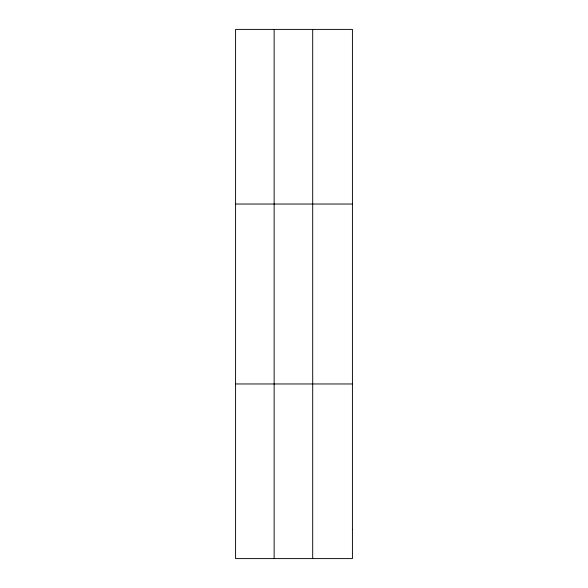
<?xml version="1.0" encoding="UTF-8"?>
<svg xmlns="http://www.w3.org/2000/svg" width="588" height="588" viewBox="0 0 588 588"><rect width="100%" height="100%" fill="white"/><g stroke="black" fill="none" stroke-linecap="round" stroke-linejoin="round"><path stroke-width="0.88" d="M274.14 29.4L274.14 558.6M312.698 29.4L312.698 558.6M235.582 204.036L352.418 204.036M235.582 383.964L352.418 383.964M352.418 529.494L352.418 558.6L235.582 558.6L235.582 29.4L352.418 29.4L352.418 529.494"/></g></svg>
